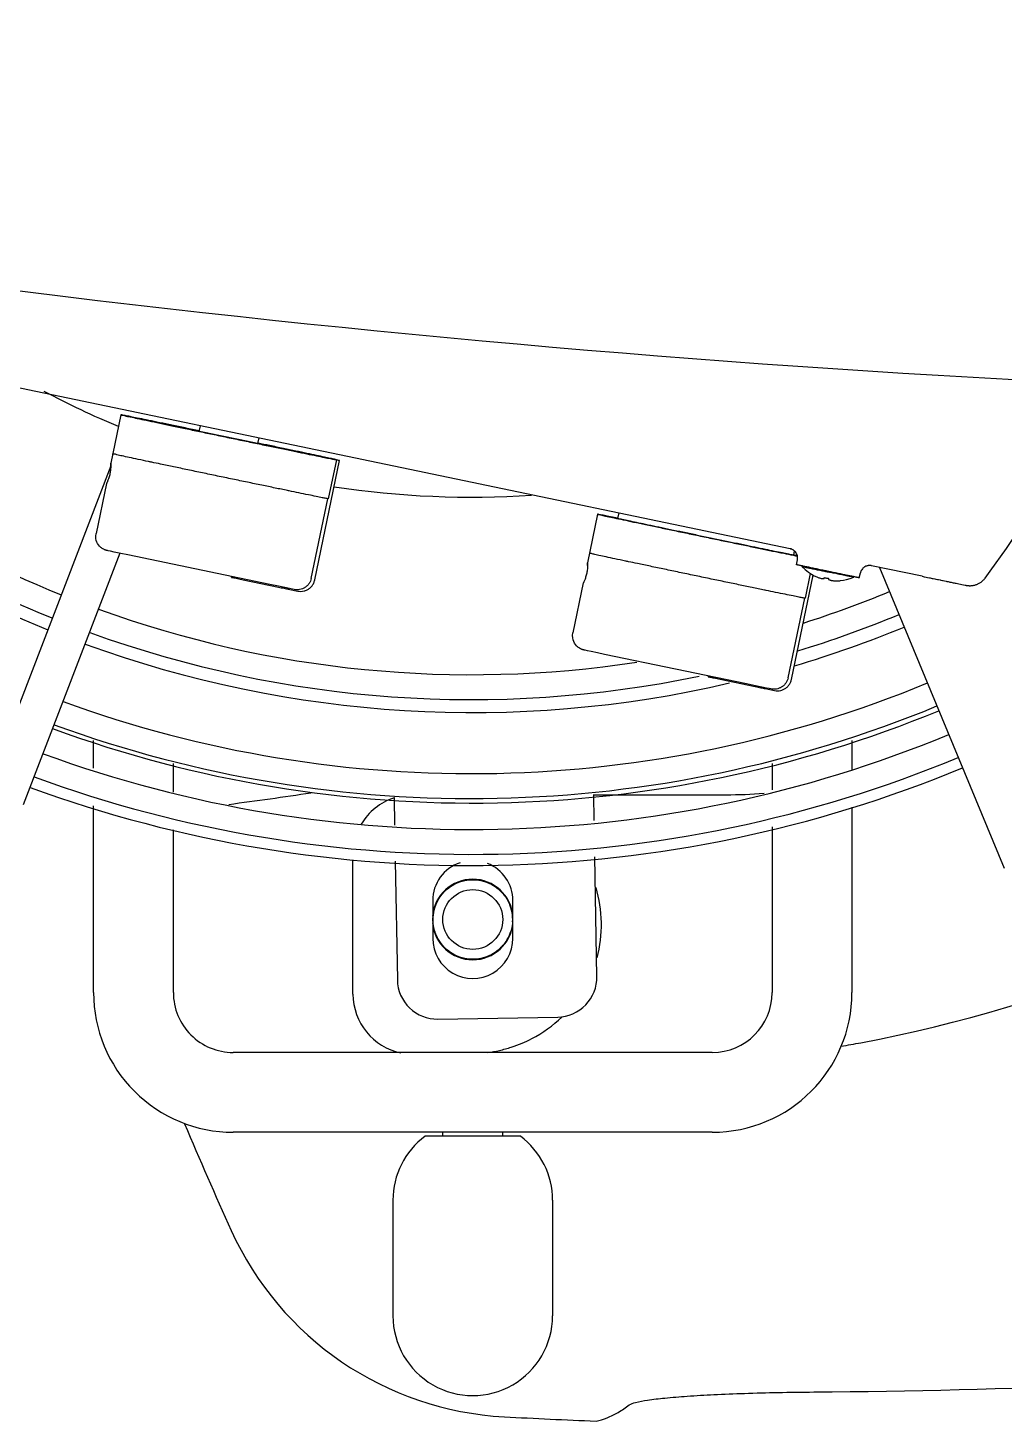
# Model space of a CAD drawing. Header units: millimetres. Extents: x -10496 to -5455, y -188 to 7293.
# Drawn here: x -6870.94 to -6855.46, y 5704.08 to 5726.2 of the extents above; entities that cross this region are included whole.
import ezdxf

# ---------------------------------------------------------------- set-up
doc = ezdxf.new("R2010")
doc.units = ezdxf.units.MM

# ---------------------------------------------------------------- blocks, each defined once
blk = doc.blocks.new('A$C607e6588')
at = {"color": 7, "linetype": 'Continuous'}
for p, q in [((4.422060936886304, 2.7330511334), (4.893196220086306, 2.928201757500002)), ((4.447877315186304, 2.8570988701), (4.449385205086305, 2.864504681100001)), ((4.449385205086305, 2.864504681100001), (4.449922430786305, 2.8671946304)), ((4.449922430786305, 2.8671946304), (4.450100539886304, 2.8681099416)), ((4.450100539886304, 2.8681099416), (4.450189298786306, 2.868578751299999)), ((4.450189298786306, 2.868578751299999), (4.450246475686306, 2.868889511599999)), ((4.450246475686306, 2.868889511599999), (4.450307649286305, 2.869234266399999)), ((4.444428244586305, 2.840360462900001), (4.444837766986304, 2.842340685)), ((4.445418527186305, 2.845151495), (4.445783765086304, 2.846920924999999)), ((4.445783765086304, 2.846920924999999), (4.446131813786305, 2.848608466400002)), ((4.446131813786305, 2.848608466400002), (4.446462986886306, 2.8502155774)), ((4.446462986886306, 2.8502155774), (4.446777601786305, 2.851743735599999)), ((4.446777601786305, 2.851743735599999), (4.447075990686304, 2.8531944948)), ((4.447075990686304, 2.8531944948), (4.447493911286305, 2.855229078499999)), ((4.447493911286305, 2.855229078499999), (4.447877315186304, 2.8570988701)), ((4.443324455686305, 2.835029660100002), (4.443779813586303, 2.837227756200001)), ((4.436040928986305, 2.8000211178), (4.419436269586306, 2.720477884400001)), ((4.419439052086304, 2.720491770100001), (4.419354413586305, 2.720054196700001)), ((4.419439058886304, 2.720491805600002), (4.419436820686304, 2.720480524399999)), ((4.438383778086305, 2.701218347400001), (4.430586877986304, 2.703132190400002)), ((4.437533703786304, 2.692712452000002), (4.436577749286304, 2.692177991699999)), ((4.693386806786304, 2.690000000000001), (4.739496378086304, 2.690000000000001)), ((4.797582022386305, 2.690000000000001), (5.088310223986305, 2.690000000000001)), ((4.442963334586306, 2.6707007561), (4.443028291486304, 2.670741574400001)), ((4.431473233886305, 2.624616134900002), (4.470528263186306, 2.616463328400002)), ((4.597641980886305, 2.595332248000002), (4.434346022386304, 2.6294205684)), ((4.434398535486306, 2.629401829399999), (4.434355351486303, 2.6294652584)), ((4.396143025886303, 2.599719779899999), (4.402972633086303, 2.598294087300001)), ((4.417949097586305, 2.603328492300001), (4.410037687086305, 2.6046937869)), ((4.420572967486304, 2.611464104700001), (4.419910671986305, 2.6123363765)), ((4.595232100086303, 2.589904990800001), (4.470423007486303, 2.615959109800002)), ((4.392880478286305, 2.5932645844), (4.131309504486303, 1.3402306875)), ((4.392877452486303, 2.593250646400001), (4.392973621986304, 2.593680029400002)), ((4.392879924886305, 2.593261956700001), (4.392973618386304, 2.5936800303)), ((4.392982638786304, 2.593716271600002), (4.392974090186303, 2.5936819209)), ((4.393074397786304, 2.5940573321), (4.392982638786304, 2.593716271600002)), ((4.611190636686306, 2.5560524839), (4.607614126686304, 2.538743212900002)), ((4.612004168986306, 2.554025760400002), (4.610780550386306, 2.5542811929)), ((4.612112744886304, 2.560572623300001), (4.611190636686306, 2.5560524839)), ((4.612004168986306, 2.554025760400002), (4.615069347286305, 2.568709241200001)), ((4.612615825186303, 2.563079715899999), (4.612112744886304, 2.560572623300001)), ((4.729167263386305, 2.565000000000001), (4.770546539386306, 2.565000000000001)), ((4.828632183686306, 2.565000000000001), (5.088310223986305, 2.565000000000001)), ((4.597293302486303, 2.483436667199999), (4.608787721186303, 2.538499720099999)), ((4.607614126686304, 2.538743212900002), (4.604734678786304, 2.524914248800002)), ((4.604734678786304, 2.524914248800002), (4.558325358686304, 2.302602832800002)), ((4.778283558286304, 2.285657878200002), (4.778283558286304, 2.492939530600001)), ((5.182060223986305, 2.471250000000001), (5.182060223986305, 1.721250000000001)), ((5.307060223986305, 2.471250000000001), (5.307060223986305, 1.721250000000001)), ((4.593409053386306, 2.465082319300002), (4.592293374386305, 2.465315219200001)), ((4.336835863886304, 2.324787541799999), (4.345499962286304, 2.322978896000002)), ((4.558325358686304, 2.302602832800002), (4.556050429486305, 2.291755238300002)), ((4.338879109286303, 2.2917989032), (4.414743889486306, 2.275962014699999)), ((4.551887684086307, 2.272131518400002), (4.551598674286303, 2.270817272800002)), ((4.552681916686304, 2.275823987799999), (4.551887684086307, 2.272131518400002)), ((4.553883541186305, 2.2814790121), (4.552681916686304, 2.275823987799999)), ((4.556050429486305, 2.291755238300002), (4.553883541186305, 2.2814790121)), ((4.818909561986306, 2.286367007700001), (4.777872527186304, 2.285650703600002)), ((5.062969328486304, 2.290627086800001), (4.875510916786304, 2.287354988100002)), ((4.446557654486305, 2.2693208349), (4.524869303886305, 2.2529731395)), ((5.129822911086304, 2.041755938400001), (5.126550584886306, 2.229227381299999)), ((5.413658558286304, 2.221250000000001), (5.594658558286305, 2.221250000000001)), ((5.313408558286305, 2.1709155038), (5.313408558286305, 2.021584496100001)), ((4.936433543586304, 2.146942123000002), (4.936667998986305, 2.1465360344)), ((5.003283558286306, 2.158999999999999), (4.944283558286305, 2.158999999999999)), ((4.948792354586306, 2.153536034400002), (4.948510197986305, 2.154024744099999)), ((4.977740089986305, 2.158999999999999), (4.977674630186304, 2.158628758799999)), ((4.991461938686303, 2.1561976843), (4.991571106886305, 2.1568168075)), ((5.017232495586306, 2.1418458383), (5.016860585586304, 2.1415337687)), ((5.313408558286305, 2.143125000000001), (5.307060223986305, 2.143125000000001)), ((4.917816432486305, 2.124069612300001), (4.917331242986304, 2.124246206800002)), ((5.025859612086304, 2.130809146499999), (5.026292797186304, 2.131172632000002)), ((4.912572804386304, 2.111079648), (4.913028150386303, 2.110913915600001)), ((4.913028150386303, 2.0815860843), (4.912572804386304, 2.0814203519)), ((4.917331242986304, 2.068253793100002), (4.917816432486305, 2.068430387700001)), ((5.026292797186304, 2.061327367900002), (5.025859612086304, 2.061690853400002)), ((4.936667998986305, 2.0459639655), (4.936433543586304, 2.045557876900002)), ((4.944283558286305, 2.0335), (5.003283558286306, 2.0335)), ((4.948510197986305, 2.038475255800002), (4.948792354586306, 2.038963965499999)), ((4.977674630186304, 2.033871241100002), (4.977740089986305, 2.0335)), ((4.991571106886305, 2.035683192400001), (4.991461938686303, 2.0363023156)), ((5.016860585586304, 2.0509662312), (5.017232495586306, 2.050654161600001)), ((5.018325782986306, 2.051747449000001), (5.017157925286305, 2.051747449000001)), ((5.313408558286305, 2.049375000000001), (5.307060223986305, 2.049375000000001)), ((4.782617015886306, 1.9731859165), (4.825911314186303, 1.9739416213)), ((4.882326791286303, 1.974926357099999), (5.068423205586306, 1.978174682100001)), ((5.413658558286304, 1.971250000000001), (5.594658558286305, 1.971250000000001)), ((5.090783558286304, 1.908750000000001), (4.880651690386305, 1.908750000000001)), ((4.254528056686304, 1.887854473400001), (4.253447050186306, 1.8826760022)), ((4.253503313086306, 1.8826760022), (4.254584319486305, 1.887854473400001)), ((4.253503313086306, 1.8826760022), (4.314684240786306, 1.869904375299999)), ((4.441797958486305, 1.848773294899999), (4.254584319486305, 1.887854473400001)), ((4.439388077786305, 1.843346037700002), (4.314578985086303, 1.869400156699999)), ((4.456268722486303, 1.8140136701), (4.455346614286306, 1.809493530800001)), ((4.456160146586306, 1.807466807200001), (4.459225324986306, 1.822150288)), ((4.456771802786303, 1.816520762700002), (4.456268722486303, 1.8140136701)), ((4.441449280086303, 1.736877714000002), (4.452943698886305, 1.791940766900002)), ((4.451770104386306, 1.792184259700001), (4.448890656486306, 1.778355295699999)), ((4.455346614286306, 1.809493530800001), (4.451770104386306, 1.792184259700001)), ((4.456160146586306, 1.807466807200001), (4.454936528086304, 1.8077222398)), ((4.448890656486306, 1.778355295699999), (4.402481336286304, 1.556043879600001)), ((4.228236263986304, 1.7599081356), (4.219305910486305, 1.761770118899999)), ((4.437565030986306, 1.718523366100001), (4.436449351986305, 1.718756266100002)), ((4.209078736086305, 1.6681363963), (4.200148542086303, 1.669998346300002)), ((4.774449149286305, 1.627500000000001), (4.729167263386305, 1.627500000000001)), ((5.088310223986305, 1.627500000000001), (4.833352199686306, 1.627500000000001)), ((4.402481336286304, 1.556043879600001), (4.400206407086305, 1.545196285100001)), ((4.183035086986305, 1.545239950100001), (4.258899867086306, 1.529403061500002)), ((4.263149652686305, 1.529483041900001), (4.771764334586305, 1.334244157800001)), ((4.396837894386305, 1.5292650347), (4.396043661686306, 1.525572565200001)), ((4.398039518786305, 1.534920058899999), (4.396837894386305, 1.5292650347)), ((4.400206407086305, 1.545196285100001), (4.398039518786305, 1.534920058899999)), ((4.399938125386306, 1.543921428899999), (4.794162331486305, 1.3925929344)), ((4.290713632186304, 1.522761881699999), (4.369025281586303, 1.506414186299999)), ((4.396043661686306, 1.525572565200001), (4.395754651886303, 1.524258319699999)), ((4.736590366386306, 1.502500000000001), (4.693386806786304, 1.502500000000001)), ((5.088310223986305, 1.502500000000001), (4.795508467086304, 1.502500000000001))]:
    blk.add_line(p, q, dxfattribs=at)
for points in [[(4.438884682486304, 2.898459569100002), (4.428124823986305, 2.906514278700001), (4.392300861786303, 2.932037107999999), (4.355578779686304, 2.956250662200002), (4.318006589486306, 2.9791232223), (4.279633166486306, 3.000624994599999), (4.240508366886306, 3.020727990000001), (4.200683128886304, 3.039405970200001), (4.160708635386303, 3.056432451900001)], [(4.450307649286305, 2.869234266399999), (4.450342361486303, 2.869437681499999), (4.450381501086305, 2.8696757212), (4.450424838486306, 2.869952380600001), (4.450470866986304, 2.870264826), (4.450519747286304, 2.870623206499999), (4.450572521086304, 2.8710509137), (4.450627397986306, 2.871560113499999), (4.450679362686305, 2.8721402816), (4.450723216086306, 2.8727729893), (4.450755182086304, 2.873445260100002), (4.450772558286303, 2.8741518657), (4.450772989086303, 2.874888070600001), (4.450754393586305, 2.875651014500001), (4.450714801886306, 2.876438884700001), (4.450652302086304, 2.877250059600001), (4.450565047286304, 2.878082824700002), (4.450451283186304, 2.878935264199999), (4.450309305886304, 2.8798056525), (4.450137294686304, 2.8806931029), (4.449933385286304, 2.8815966805), (4.449695683286304, 2.882515324), (4.449422272686306, 2.8834478275), (4.449111244686303, 2.8843927705), (4.448760801186303, 2.885348298), (4.448369227586305, 2.886312330799999), (4.447934881186306, 2.887282646999999), (4.447456203986306, 2.8882568802), (4.446931734986304, 2.889232519), (4.446360123386306, 2.890206907300001), (4.445740093886304, 2.891177319000001), (4.445069933986304, 2.892141658900002), (4.444347580286305, 2.893098063300002), (4.443570923486305, 2.894044365799999), (4.442737835686305, 2.894978065300002), (4.441846197286306, 2.895896302400001), (4.440893924586305, 2.896795837100001), (4.439878886586303, 2.897673123200001), (4.438884662686306, 2.898459573100002)], [(4.443779813586303, 2.837227756200001), (4.444000547486304, 2.838293810100001), (4.444428244586305, 2.840360462900001)], [(4.444837766986304, 2.842340685), (4.445035789586306, 2.843298735600001), (4.445418527186305, 2.845151495)], [(4.439296872086306, 2.815640312399999), (4.439600103886306, 2.817097273000002), (4.440191450786305, 2.819939778400002)], [(4.440191450786305, 2.819939778400002), (4.440479580486304, 2.8213253676), (4.441040827886304, 2.824025522100001)], [(4.441040827886304, 2.824025522100001), (4.441313989986305, 2.825340278200002), (4.441845528686304, 2.827899754299999)], [(4.441845528686304, 2.827899754299999), (4.442103971286304, 2.829144771399999), (4.442606388486304, 2.8315662059)], [(4.442606388486304, 2.8315662059), (4.442850444786306, 2.8327429974), (4.443324455686305, 2.835029660100002)], [(4.436040928986305, 2.8000211178), (4.436342859786304, 2.801467676200001), (4.436690743786304, 2.803134855500002), (4.437372026086305, 2.806401223400002)], [(4.437372026086305, 2.806401223400002), (4.437705304986306, 2.8079998069), (4.438356965386305, 2.8111268623)], [(4.438356965386305, 2.8111268623), (4.438675296086306, 2.812655060800001), (4.439296872086306, 2.815640312399999)], [(4.419354157286303, 2.7200527169), (4.419350139386303, 2.720029162399999), (4.419342230086304, 2.719981281999999), (4.419330525886306, 2.719907494200001), (4.419315457586304, 2.719807566900002), (4.419298969686306, 2.7196914773), (4.419279886886304, 2.7195470335), (4.419258008986304, 2.7193650197), (4.419233010786304, 2.719127721500001), (4.419210519986304, 2.7188729159), (4.419190174286303, 2.718580343599999), (4.419172369586306, 2.718199374699999), (4.419164154586305, 2.717795998100001), (4.419170430386306, 2.717248667), (4.419198955986303, 2.7166688981), (4.419251542986306, 2.716075764799999), (4.419361587786305, 2.715268538900002), (4.419485784086305, 2.714605518100001), (4.419710606486305, 2.7136840539), (4.420044181586306, 2.712634311200002), (4.420433284586306, 2.711658542000002), (4.421074696686304, 2.710371779399999), (4.421740478886306, 2.7092923278), (4.422550885486306, 2.7082043178), (4.423394800486303, 2.707257017500002), (4.424450279086305, 2.706268741300001), (4.425748786086306, 2.705281789000001), (4.426947518286305, 2.7045490384), (4.428309059186304, 2.703889059600002), (4.429764220786303, 2.703359118400002), (4.430586877986304, 2.703132190400002)], [(4.443028290286303, 2.670741587400002), (4.442900057286305, 2.672049130400001), (4.442257337786305, 2.676651888800002), (4.441218360086303, 2.681632162300001), (4.439679557086304, 2.687002590400002), (4.437534372686304, 2.6927121007)], [(4.420573721086306, 2.611464159000001), (4.425532432386305, 2.616643654499999), (4.429554852486305, 2.6217233084), (4.432741649986305, 2.626528845100001), (4.434398546886303, 2.629401850200001)], [(4.410037686986303, 2.6046937869), (4.409238364286306, 2.604809661400001), (4.407564289786304, 2.604912072000001), (4.405844940686304, 2.604822131399999), (4.404069308486307, 2.604517740400002), (4.402358407086304, 2.604008286500001), (4.400708742286305, 2.603293405200002), (4.399182600286306, 2.602403686599999), (4.397905649286304, 2.601453277499999), (4.396811904086306, 2.600449705599999), (4.396060833686306, 2.599630086200001), (4.395410275086306, 2.598808528300001), (4.394830589286304, 2.597962272100002), (4.394410411986303, 2.5972598064), (4.394039474386304, 2.596556232800001), (4.393763713686305, 2.595965644900001), (4.393536017086305, 2.595419866), (4.393360743086305, 2.5949522656), (4.393240396386304, 2.594599981800002), (4.393139145486305, 2.594278287600002), (4.393074397786304, 2.5940573321)], [(4.551598674286303, 2.270817272800002), (4.551470746486306, 2.270253024200002), (4.551410346886303, 2.269994985900002), (4.551340719186303, 2.269707410100001), (4.551246166586306, 2.269336286600002), (4.551101211786303, 2.2688090149), (4.550884736286307, 2.268099164900001), (4.550709799786304, 2.267578815900002), (4.550522785386306, 2.267064149799999), (4.550214627386303, 2.266290606200002), (4.549620290186304, 2.264992132300002), (4.548871723886304, 2.263608447500001), (4.548308637886304, 2.262699455300002), (4.547415171586305, 2.261428904799999), (4.546797769386306, 2.260648807300001), (4.545978378286303, 2.259713146500001), (4.544755047786303, 2.2584896716), (4.542809243086303, 2.256880876900002), (4.540739915186304, 2.255525866700001), (4.538373301286306, 2.254336012900001), (4.535831889086303, 2.253417317100002), (4.532563365686304, 2.252712397100002), (4.529021350186305, 2.252502767700001), (4.524869303886305, 2.2529731395)], [(4.395754651886303, 1.524258319699999), (4.395626724086306, 1.5236940711), (4.395566324486303, 1.523436032700001), (4.395496696786307, 1.523148457000001), (4.395402144186306, 1.522777333400001), (4.395257189486305, 1.522250061699999), (4.395040713886306, 1.5215402117), (4.394865777386304, 1.521019862799999), (4.394678763086304, 1.520505196600002), (4.394370604986303, 1.519731653000001), (4.393776267786304, 1.518433179100001), (4.393027701486304, 1.5170494943), (4.392464615486304, 1.516140502100001), (4.391571149186305, 1.514869951600001), (4.390953746986305, 1.514089854200002), (4.390134355886303, 1.5131541933), (4.388911025486305, 1.5119307185), (4.386965220686303, 1.510321923700001), (4.384895892786304, 1.508966913600002), (4.382529278886306, 1.5077770597), (4.379987866686303, 1.506858363900001), (4.376719343286304, 1.506153443999999), (4.373177327786305, 1.5059438145), (4.369025281586303, 1.506414186299999)]]:
    blk.add_lwpolyline(points, dxfattribs=at)
for radius in [0.062375, 0.0468748338]:
    blk.add_circle((4.973783558286303, 2.096250000000001), radius, dxfattribs=at)
for centre, radius, start, end in [((-18.37928012371369, 4.1664688346), 22.54025, 352.5288924812, 1.485183776199917), ((2.880033558286303, 2.268000000000001), 2.328, 10.79481101429999, 56.68849458259994), ((2.879733576786304, 2.094000000000001), 2.0095, 339.8929761121001, 22.50391400729995), ((2.879733576786304, 2.094000000000001), 1.953, 339.9188796146, 22.50415989020002), ((2.879733576786304, 2.094000000000001), 1.992, 339.9008696539, 22.50396919599993), ((2.879733576786304, 2.094000000000001), 1.9045, 339.9423056207, 22.50420583500003), ((2.880033558286303, 2.096250000000001), 1.9113851746, 339.8722530492001, 22.44393018970002), ((2.879733576786304, 2.094000000000001), 1.8655, 339.9620265834, 22.50441210930003), ((2.879733576786304, 2.094000000000001), 1.7495, 16.98839748980002, 22.50446391790003), ((2.880033558286303, 2.096250000000001), 1.7695, 16.53942941589999, 22.4396435098), ((2.879733576786304, 2.094000000000001), 1.7105, 17.69668354059998, 22.50465305300008), ((5.088310223986305, 2.471250000000001), 0.21875, 0, 90), ((4.184533558286304, 2.516724244900001), 1, 8.981972972999978, 10.79481101429999), ((5.088310223986305, 2.471250000000001), 0.09375, 0, 90), ((4.028283558286304, 2.492939530600001), 0.75, 0, 4.541154283100006), ((2.880033558286303, 2.096250000000001), 1.7695, 339.9421205556001, 13.1379018411001), ((2.879733576786304, 2.094000000000001), 1.7495, 340.0437822063, 11.77271767770003), ((2.879733576786304, 2.094000000000001), 1.7105, 340.0511239666001, 8.722462864399969), ((4.981408558286304, 2.096250000000001), 0.201492454, 74.97443954010001, 106.7120060069), ((5.064060103886305, 2.228136605900001), 0.0625, 0.9999999999999424, 91.00000000000006), ((-6.728237343213695, 2.80893081), 12.4987612651, 356.958458322, 357.6172231992), ((4.981408558286304, 2.096250000000001), 0.201492454, 27.3058749661999, 43.85733410059994), ((5.413658558286304, 2.096250000000001), 0.125, 90, 143.3215149531), ((5.594658558286305, 2.096250000000001), 0.125, 270, 90), ((2.879733576786304, 2.094000000000001), 1.43225, 351.3781270850999, 3.782123959899998), ((4.944283558286305, 2.096250000000001), 0.06275, 90, 158.5788435217001), ((4.973783558286303, 2.096250000000001), 0.063125, 94.77635314010004, 265.2236468589999), ((4.973783558286303, 2.096250000000001), 0.0625, 126.430619681, 153.5693803190001), ((4.973783558286303, 2.096250000000001), 0.0625, 86.43061968099997, 113.569380319), ((4.973783558286303, 2.096250000000001), 0.063125, 274.776353141, 85.22364685989997), ((4.973783558286303, 2.096250000000001), 0.0625, 46.43061968100003, 73.56938031899998), ((5.003283558286306, 2.096250000000001), 0.06275, 270, 90), ((4.973783558286303, 2.089912500000001), 0.0669625, 40.32484683949994, 49.5133963924001), ((5.254858576786305, 2.172210956000001), 0.4987612651, 294.3961652827001, 356.958458322), ((4.973783558286303, 2.096250000000001), 0.0625, 8.404101570800055, 33.56938031900005), ((4.973783558286303, 2.096250000000001), 0.0625, 166.4306196809999, 193.5693803189999), ((5.038085579986305, 2.10575), 0.0025, 188.4041015709001, 225.8108365524999), ((4.944283558286305, 2.096250000000001), 0.06275, 198.5093003261001, 270), ((4.973783558286303, 2.096250000000001), 0.0625, 326.4306196809999, 351.5958984292), ((5.038085579986305, 2.086750000000002), 0.0025, 134.2250184395, 171.5958984290999), ((4.973783558286303, 2.096250000000001), 0.0625, 206.4306196809999, 233.569380319), ((4.973783558286303, 2.096250000000001), 0.0625, 246.4306196809999, 273.5693803189999), ((4.987498477686305, 2.034305445499999), 0.00275, 162.0042582949001, 181.9906803783999), ((4.973783558286303, 2.096250000000001), 0.0625, 286.430619681, 313.5693803189999), ((5.067332430186305, 2.040665163), 0.0625, 270.9999999999999, 0.9999999999999424), ((5.413658558286304, 2.096250000000001), 0.125, 216.6784850469, 270), ((4.872033558286304, 2.002500000000001), 0.09375, 198.3310080282999, 239.5654190783), ((5.090783558286304, 2.002500000000001), 0.09375, 270, 348.3423356368999), ((-1.407550238813695, 0.9072243153000024), 6.2532204868, 7.416372701800021, 8.608113586399979), ((5.088310223986305, 1.721250000000001), 0.21875, 270, 0), ((5.088310223986305, 1.721250000000001), 0.09375, 270, 0), ((2.879858576786305, 7.408800972400002), 6.2487612651, 292.7266986048999, 294.3961652827001), ((2.879733576786304, 2.094000000000001), 1.43225, 332.1491446841, 337.2933968128), ((2.879733576786304, 2.094000000000001), 1.7105, 294.0491090867, 337.9535944823999), ((2.879733576786304, 2.094000000000001), 1.7495, 294.0244416366999, 337.9975269431999), ((2.880033558286303, 2.096250000000001), 1.7695, 293.9735941876999, 337.9165805426)]:
    blk.add_arc(centre, radius, start, end, dxfattribs=at)
for points, start_tangent, end_tangent in [([(5.714054136586306, 2.6303248191), (5.675661503486303, 3.538732201200002), (5.575087310086303, 4.4550110733), (5.442504734486306, 5.225736918799999)], (-0.0211252056, 2.6129254405), (-0.5146186263, 2.5624114107)), ([(4.436577851486305, 2.6921779708), (4.436315672986304, 2.690897854199999), (4.435778772686305, 2.688283382200002), (4.435189872386303, 2.685422925600001), (4.434552994786305, 2.682336024400001), (4.433872490486305, 2.679043765100001), (4.433153007986306, 2.675568637200001), (4.432399461986304, 2.671934379300001), (4.431617000086305, 2.668165817200002), (4.430810967286305, 2.664288694), (4.429986869586305, 2.660329494199999), (4.429150336386304, 2.656315263300002), (4.428653223586306, 2.6539319715)], (-0.0078315525, -0.03826370069999999), (-0.0079778553, -0.0382350931)), ([(4.437153505786306, 2.690717001700001), (4.436453773886306, 2.687258213100002), (4.435430619086304, 2.682262327100002), (4.434128758086306, 2.675947687899999), (4.432605088486305, 2.668590275700002), (4.430926201986306, 2.660511644500001), (4.429549194086306, 2.653902582499999)], (-0.0225026762, -0.0468341718), (-0.0076857265, -0.0368051747)), ([(4.436721261686305, 2.692878779400001), (4.436577851486305, 2.6921779708)], (-0.0001434106, -0.0007008963), (-0.0001434216, -0.0007007346)), ([(4.436796905586306, 2.6932484821), (4.436721261686305, 2.692878779400001)], (-7.56508e-05, -0.000369735), (-7.56388e-05, -0.0003696726)), ([(4.438383777386306, 2.7012183583), (4.438360404286303, 2.701051186699999), (4.438267487286303, 2.700550813300001), (4.438105569786305, 2.6997206564), (4.437875757886303, 2.6985663868), (4.437579621386305, 2.697095889300002), (4.437219183286306, 2.695319208899999), (4.436796905586306, 2.6932484821)], (0.0081105531, -1.40377e-05), (-0.0016295792, -0.007964393)), ([(4.437487881486305, 2.692490027400002), (4.437499232986305, 2.692487527299999), (4.437153505786306, 2.690717001700001)], (0.0017833872, -0.0003733535), (-0.0010868209, -0.002261969)), ([(4.442568624186304, 2.657475783900001), (4.442901619586305, 2.659890971999999), (4.443123401486304, 2.662282329900002), (4.443236645586303, 2.664668946399999)], (0.0011453641, 0.007137644900000001), (0.0001779272, 0.0072267679)), ([(4.443236645586303, 2.664668946399999), (4.443163346686305, 2.667665485800001), (4.442963334586306, 2.6707007561)], (-2.37875e-05, 0.0060392421), (-0.0005225201, 0.0060166422)), ([(4.427949033486303, 2.650558634500001), (4.427462866886305, 2.648231581800001), (4.426623457786306, 2.6442173509), (4.425794588586303, 2.640258151099999), (4.424981921586305, 2.636381027800002), (4.424191007886304, 2.632612465699999), (4.423427250386304, 2.628978207900001), (4.422695866186306, 2.625503080000001), (4.422001851486304, 2.622210820700001), (4.421349946986304, 2.6191239194), (4.420744606086306, 2.616263462900001), (4.420189963586306, 2.6136489909), (4.419910772086304, 2.6123363552)], (-0.0079851057, -0.0382335328), (-0.0081305926, -0.0382019808)), ([(4.421050605586306, 2.612922980500002), (4.421022840786303, 2.613445010100001), (4.421765303286303, 2.616894878700002), (4.422826299586305, 2.6218828652), (4.424159458886304, 2.628190970800002), (4.425706515786306, 2.635543500899999), (4.427399856486304, 2.6436191148), (4.428783100786305, 2.650232707800001)], (-0.003058234999999999, 0.0542630216), (0.0077570064, 0.037171499)), ([(4.428653223586306, 2.6539319715), (4.428307081986304, 2.652273422500002), (4.427949033486303, 2.650558634500001)], (-0.0007038698, -0.0033734039), (-0.0007045103, -0.0033732702)), ([(4.428783100786305, 2.650232707800001), (4.429165473886304, 2.652064869300002)], (0.0003823706, 0.0018323163), (0.0003824204, 0.0018319383)), ([(4.429549194086306, 2.653902582499999), (4.429165473886304, 2.652064869300002)], (-0.0003837843000000001, -0.0018378547), (-0.0003835869, -0.0018375265)), ([(4.437018980386306, 2.634883976800001), (4.437868883386304, 2.637113420400002), (4.438623138586305, 2.639395912000001), (4.439284514586305, 2.641743655700001)], (0.0027281425, 0.006694406000000001), (0.0018058459, 0.0069997681)), ([(4.438023934386305, 2.646800377800002), (4.438411049886305, 2.6484195703), (4.438770028986305, 2.650059901400002)], (0.0008086634, 0.003244726199999999), (0.0006833311, 0.0032734146)), ([(4.438217752386304, 2.646732199700001), (4.438023934386305, 2.646800377800002)], (-0.0001938389, 6.81185e-05), (-0.0001937969, 6.82379e-05)), ([(4.439436301986305, 2.646306522900002), (4.438792728886305, 2.646530720099999), (4.438217752386304, 2.646732199700001)], (-0.0012193055, 0.0004235081), (-0.0012177566, 0.000427942)), ([(4.438770028986305, 2.650059901400002), (4.439097074486305, 2.651705785000001), (4.439390280886304, 2.6533456949)], (0.0006833311, 0.0032734146), (0.0005569886, 0.0032972638)), ([(4.439284514586305, 2.641743655700001), (4.439433212886303, 2.643230168500001), (4.439482697686305, 2.644747712400001), (4.439436301986305, 2.646306522900002)], (0.0006154226000000001, 0.0045301715), (-0.0002710089, 0.0045637433)), ([(4.439390280886304, 2.6533456949), (4.439595112386304, 2.653330644)], (0.0002048361, -1.49877e-05), (0.0002048269, -1.51138e-05)), ([(4.439595112386304, 2.653330644), (4.440204753386304, 2.653285109400002), (4.440882270586304, 2.653233260100002)], (0.0012873377, -9.499039999999998e-05), (0.0012869833, -9.96741e-05)), ([(4.440882270586304, 2.653233260100002), (4.441547770586304, 2.654641824000002), (4.442110144486303, 2.656053787000001), (4.442568624186304, 2.657475783900001)], (0.0020741904, 0.0040741787), (0.0012483584, 0.004398045)), ([(4.434355351486303, 2.6294652584), (4.435756556086304, 2.632174302500001), (4.437018980386306, 2.634883976800001)], (0.002885957299999999, 0.005305116499999999), (0.0024379179, 0.0055253567)), ([(5.734324986186305, 2.341340814400002), (5.730485882486306, 2.351044437900001), (5.726864205686304, 2.3696931789), (5.723548652586306, 2.396828542800002), (5.720620816986305, 2.4317851721), (5.718152847086305, 2.4737081717), (5.716205779386303, 2.521572763600002), (5.714828015086304, 2.574208690300001), (5.714054136586306, 2.6303248191)], (-0.1762724862, 0.2309376713), (-0.0023487768, 0.2905145102)), ([(4.338879161686304, 2.291798980999999), (4.339292649386305, 2.293453924200001), (4.340389215886304, 2.298388535899999), (4.342147554386305, 2.306505924300001), (4.344533177086305, 2.317646876000001), (4.347499292486305, 2.3315928733), (4.350987723486305, 2.348070380100001), (4.354930047986304, 2.3667562069), (4.359248941186305, 2.387283849799999), (4.363859692186306, 2.409250679199999), (4.368671865586304, 2.432225836800001), (4.373591075186305, 2.455758686500001), (4.378520834686306, 2.479387651), (4.383364451686305, 2.502649271700001), (4.388026923186306, 2.525087293200002), (4.392416798986304, 2.5462616135), (4.396447975286303, 2.565756916600002), (4.400041383986306, 2.5831908187), (4.403126543486305, 2.598221368000001), (4.404425063386306, 2.604578215)], (0.0122310981, -0.0081070993), (0.0638773065, 0.3131311672)), ([(4.402974666086305, 2.598293673699999), (4.402919760986304, 2.598023696200002), (4.401484641186304, 2.590885402200001), (4.399492638086304, 2.581096072299999), (4.396984303086306, 2.5688549889), (4.394010698686305, 2.5544113453), (4.390632358886304, 2.538059172300002), (4.386918056886305, 2.520131353100002), (4.382943405286305, 2.500992846300001), (4.378789316386303, 2.481033256700002), (4.374540355586305, 2.460658904100001)], (-0.0240274825, -0.1180867056), (-0.02872784940000001, -0.1376183625)), ([(4.403895291586306, 2.604466637400002), (4.402595911186303, 2.598372729000001)], (-0.0013009441, -0.0060935937), (-0.0012976202, -0.0060942856)), ([(4.402755620286303, 2.598339401800001), (4.403651679586304, 2.6023656391), (4.404014601286306, 2.603822743400002)], (0.0009979044, 0.0046565698), (0.0002083583, -0.0001447967)), ([(4.404014601286306, 2.603822743400002), (4.403768782486306, 2.6023656391), (4.402974666086305, 2.598293673699999)], (0.0002083352, -0.0001447806), (-0.0009534061, -0.004685659)), ([(4.419689808486304, 2.611298362900001), (4.419247557286305, 2.6092276362), (4.418866230986303, 2.607450955800001), (4.418548434386306, 2.605980458299999), (4.418296338486304, 2.604826188700002), (4.418111665286304, 2.603996031800001), (4.417995676286306, 2.6034956584), (4.417949163786304, 2.603328486700001)], (-0.0016991114, -0.0079810905), (-0.0081581045, 0)), ([(4.419761836686305, 2.611636693099999), (4.419689808486304, 2.611298362900001)], (-7.20239e-05, -0.0003383137), (-7.20316e-05, -0.000338348)), ([(4.419910772086304, 2.6123363552), (4.419761836686305, 2.611636693099999)], (-0.0001489015, -0.0006996209999999999), (-0.000148963, -0.0006997150000000001)), ([(4.420619957286306, 2.611686285600001), (4.420631361086304, 2.6116840354), (4.421050605586306, 2.612922980500002)], (0.0014228531, -0.000296171), (-0.0001166584, 0.0020698982)), ([(4.470444042986305, 2.615955335500001), (4.469965128286304, 2.613442799000001), (4.468722337786303, 2.607175410100002), (4.466824262986304, 2.597784066999999), (4.464308125786303, 2.5854529386), (4.461223270286304, 2.570423851000001), (4.458153532386305, 2.555526999600001)], (-0.0104482323, -0.06076964040000001), (-0.0124627789, -0.0603932074)), ([(4.470528263186306, 2.616463328400002), (4.470444042986305, 2.615955335500001)], (-8.09915e-05, -0.0005085468), (-8.725070000000001e-05, -0.0005074726)), ([(4.595232100086303, 2.589904990800001), (4.599445940886305, 2.5885764698), (4.603309664086304, 2.586443937400002), (4.606678645186303, 2.583591500000001), (4.609434013886304, 2.580117588500002), (4.611469340486305, 2.5761425665), (4.612696933386303, 2.571817471100001), (4.613064298186305, 2.567317661600001), (4.612615817586306, 2.563079717400001)], (0.0346695071, -0.007237321), (-0.0068638788, -0.0347560145)), ([(4.615069347286305, 2.568709241200001), (4.615541242886305, 2.5736671033), (4.614882062986304, 2.578725010500001), (4.613115019686305, 2.5834760752), (4.610397050286306, 2.587629270699999), (4.606748936786303, 2.591151607800001), (4.602375912986304, 2.5937806365), (4.597641980886305, 2.595332248000002)], (0.0072069977, 0.0345245205), (-0.034524509, 0.0072070524)), ([(4.458153532386305, 2.555526999600001), (4.457630194586304, 2.552991545499999), (4.453599364886305, 2.533497898100002), (4.449209832986305, 2.512325215099999), (4.444547686386304, 2.489888735299999), (4.439704359986305, 2.466628486400001), (4.434774822486304, 2.443000561000002), (4.429855491086304, 2.419467102700001), (4.425043140786304, 2.396491075), (4.420432165086304, 2.374523150000002), (4.416113008486306, 2.3539942289), (4.413199813386306, 2.3401678866)], (-0.0444622056, -0.2154587863), (-0.0454854544, -0.2152018224)), ([(4.608787721186303, 2.538499720099999), (4.609741640086305, 2.543077373300001), (4.610631936586305, 2.5473657139), (4.611402343086304, 2.551093714100002), (4.612004168986306, 2.554025760400002)], (0.0032400405, 0.0155211433), (0.0031721566, 0.0155351593)), ([(4.593409060286305, 2.465082328699999), (4.593553289186303, 2.465707725600002), (4.593948776386306, 2.467541333), (4.594568592886304, 2.470458181200001), (4.595370499286304, 2.4742594917), (4.596299846986305, 2.478686211599999), (4.597293302486303, 2.483436667199999)], (0.0003816100000000001, -0.0002654472), (0.0038339416, 0.018366177)), ([(4.374540355586305, 2.460658904100001), (4.370283019386306, 2.4402845515), (4.366103974886304, 2.420324962000002), (4.362088295386304, 2.401186455200001), (4.358317728586304, 2.383258636000001), (4.354869032386304, 2.366906462999999), (4.351812412186305, 2.352462819300001), (4.349210091986304, 2.340221736), (4.347115047486305, 2.330432406), (4.345569927886306, 2.323294112100001), (4.345502246486305, 2.322978406400001)], (-0.0287639855, -0.1377914696), (-0.0251777533, -0.1174881769)), ([(4.413199813386306, 2.3401678866), (4.412170391886306, 2.335306989999999), (4.408681650986306, 2.318827990100001), (4.405715219486304, 2.304880474200001), (4.403329286386306, 2.2937380348), (4.401570654686306, 2.285619245300001), (4.400473823286305, 2.2806833717), (4.400060310186305, 2.279027248400002)], (-0.0129303659, -0.061176443), (-0.0625400801, 0)), ([(5.759717153386305, 2.289290886), (5.754430141586305, 2.306651558000002), (5.745965336486304, 2.324003167499999), (5.734324986186305, 2.341340814400002)], (-0.0121506736, 0.0570575084), (-0.035395343, 0.0463720588)), ([(4.345124270586304, 2.3230573184), (4.344018625586305, 2.317654180400002), (4.341752543386306, 2.306511541300001), (4.340121491586306, 2.2983923476), (4.339157461686305, 2.293455850400001), (4.338879161686304, 2.291798980999999)], (-0.006398236100000001, -0.0312559076), (0.0012209144, -0.0008092548000000001)), ([(4.344243265486305, 2.317495064799999), (4.344489084286305, 2.318952169100001), (4.345283200786305, 2.323024134600001)], (-0.0002083352, 0.0001447806), (0.0009534061, 0.004685659)), ([(4.345502246486305, 2.322978406400001), (4.344606187186304, 2.318952169100001), (4.344243265486305, 2.317495064799999)], (-0.0009979044, -0.0046565698), (-0.0002083583, 0.0001447967)), ([(4.419012361186304, 2.2760419303), (4.416968244986304, 2.2760365002), (4.415555926486306, 2.275997568099999), (4.414830394686305, 2.275966445600002), (4.414841995786304, 2.275966540999999), (4.415589920586307, 2.275997776200001), (4.417023099686304, 2.276036656700001), (4.419074907886305, 2.2760418927), (4.421631854186305, 2.275961612900002), (4.424590177286305, 2.275742717), (4.427810330186304, 2.275343105200001), (4.431047650086306, 2.274763855900002)], (-0.0217798961, 0.0002166676), (0.0200606747, -0.004156357)), ([(4.414774657186303, 2.2759671741), (4.414830394686305, 2.275966445600002), (4.414841995786304, 2.275966540999999), (4.415589920586307, 2.275997776200001), (4.417022787486303, 2.276036652600002)], (7.081899999999999e-06, -4.22243e-05), (0.0023171647, 3.04326e-05)), ([(4.414774657186303, 2.2759671741), (4.414830136986303, 2.2759664437)], (3.645e-07, -2.1738e-06), (0.0001146901, 8.278999999999999e-07)), ([(4.417022787486303, 2.276036652600002), (4.417070436486306, 2.27603727)], (4.76524e-05, 6.258000000000001e-07), (4.76457e-05, 6.09e-07)), ([(4.431047650086306, 2.274763855900002), (4.431135719886306, 2.274745540000001)], (8.8084e-05, -1.82501e-05), (8.80556e-05, -1.83818e-05)), ([(4.431135719886306, 2.274745540000001), (4.434425785686305, 2.273961806999999), (4.437533948086305, 2.273039752199999), (4.440326387886305, 2.272057282600002), (4.442688632586304, 2.271110425700002), (4.444550776386304, 2.270288156399999), (4.445828842586305, 2.269683964000002), (4.446481493986305, 2.269361346700002)], (0.0159607519, -0.0033318352), (-0.015609199, 0.0010449601)), ([(4.446535196886305, 2.2693645449), (4.446481493986305, 2.269361346700002)], (-2.27543e-05, -1.17101e-05), (-8.63305e-05, 5.7794e-06)), ([(5.182114298486304, 2.119166334199999), (5.178834239686307, 2.138074890200002), (5.173812791486306, 2.156576553600001), (5.167547272286306, 2.173497732200001), (5.160448748286306, 2.188682783000001)], (-0.0091158366, 0.07263745590000001), (-0.0335648791, 0.0650144044)), ([(4.183035139286304, 1.5452400279), (4.183448626986305, 1.546894971100002), (4.184545193486304, 1.551829582700002), (4.186303531986304, 1.5599469711), (4.188689154686305, 1.5710879228), (4.191655270186306, 1.585033920099999), (4.195143701186304, 1.601511427000002), (4.199086025586304, 1.620197253699999), (4.203404918786305, 1.640724896600002), (4.208015669786306, 1.662691726000002), (4.212827843286306, 1.6856668836), (4.217747052786304, 1.709199733400002), (4.222676812286306, 1.732828697800002), (4.227520429286304, 1.7560903185), (4.232182900886304, 1.778528340000001), (4.236572776586303, 1.799702660299999), (4.240603952886303, 1.819197963499999), (4.244197361686304, 1.836631865499999), (4.247282521086305, 1.851662414900002), (4.249798918286306, 1.863994799), (4.251697195886305, 1.873387127699999), (4.252940120586306, 1.8796551768), (4.253503313086306, 1.8826760022)], (0.0131933991, -0.0087449382), (0.0542178098, 0.3404342864)), ([(4.253447050186306, 1.8826760022), (4.252749109586304, 1.879655455800002), (4.251375260986304, 1.873388053999999), (4.249352444986304, 1.863996697099999), (4.246720330086305, 1.851665554300002), (4.243530534986306, 1.836636451900002), (4.239845615786304, 1.819204131399999), (4.235737840086305, 1.799710469200001), (4.231287768986306, 1.778537772100002), (4.227416137586303, 1.7600791331)], (-0.0313373175, -0.1213498156), (-0.0257062669, -0.1226661943)), ([(4.248170578986304, 1.857263790299999), (4.247924760186304, 1.855806686000001), (4.247075738586304, 1.851464743000001), (4.245640618786304, 1.844326449100002), (4.243648615686304, 1.834537119100002), (4.241140280686306, 1.822296035800001), (4.238166676286305, 1.807852392099999), (4.234788336486304, 1.791500219100001), (4.231074034486305, 1.773572399900001), (4.227099382886305, 1.7544338931), (4.222945293986303, 1.734474303599999), (4.218696333186305, 1.714099951000001)], (0.005458741199999999, -0.003793503), (-0.0298677652, -0.1430790341)), ([(4.227490208786303, 1.760063689599999), (4.230325548986304, 1.773572399900001), (4.234096115786304, 1.791500219100001), (4.237544812086306, 1.807852392099999), (4.240601432286304, 1.822296035800001), (4.243203752486306, 1.834537119100002), (4.245298796886306, 1.844326449100002), (4.246843916586304, 1.851464743000001), (4.247807657186303, 1.855806686000001), (4.248170578986304, 1.857263790299999)], (0.020399603, 0.0972683598), (0.0037116025, -0.0025793447)), ([(4.314600020586305, 1.8693963823), (4.314121105886304, 1.8668838458), (4.312878315486305, 1.860616456900001), (4.310980240586304, 1.851225113800002), (4.308464103486305, 1.838893985400002), (4.305379247886304, 1.8238648978), (4.302309509986305, 1.808968046500002)], (-0.0104482323, -0.06076964040000001), (-0.0124627789, -0.0603932074)), ([(4.314684240786306, 1.869904375299999), (4.314600020586305, 1.8693963823)], (-8.09915e-05, -0.0005085468), (-8.725070000000001e-05, -0.0005074726)), ([(4.439388077786305, 1.843346037700002), (4.443601918486305, 1.842017516600002), (4.447465641786305, 1.839884984200001), (4.450834622786306, 1.837032546900002), (4.453589991486304, 1.833558635300001), (4.455625318086305, 1.829583613300002), (4.456852911086305, 1.8252585179), (4.457220275886304, 1.8207587084), (4.456771795186306, 1.8165207642)], (0.0346695071, -0.007237321), (-0.0068638788, -0.0347560145)), ([(4.459225324986306, 1.822150288), (4.459697220486305, 1.827108150099999), (4.459038040686305, 1.832166057400002), (4.457270997286304, 1.836917122100001), (4.454553027886305, 1.841070317500002), (4.450904914386303, 1.844592654700001), (4.446531890686305, 1.847221683400001), (4.441797958486305, 1.848773294899999)], (0.0072069977, 0.0345245205), (-0.034524509, 0.0072070524)), ([(4.302309509986305, 1.808968046500002), (4.301786172286306, 1.806432592300002), (4.297755342486305, 1.786938944900001), (4.293365810586305, 1.765766261900001), (4.288703664086306, 1.743329782100002), (4.283860337586304, 1.720069533300002), (4.278930800086304, 1.696441607800001), (4.274011468786306, 1.672908149600001), (4.269199118386304, 1.649932121799999), (4.264588142786305, 1.627964196800001), (4.260268986186304, 1.607435275700002), (4.257355790986306, 1.593608933500001)], (-0.0444622056, -0.2154587863), (-0.0454854544, -0.2152018224)), ([(4.452943698886305, 1.791940766900002), (4.453897617686305, 1.7965184201), (4.454787914186305, 1.800806760700002), (4.455558320686304, 1.804534760999999), (4.456160146586306, 1.807466807200001)], (0.0032400405, 0.0155211433), (0.0031721566, 0.0155351593)), ([(4.437565037886305, 1.7185233756), (4.437709266786303, 1.719148772400001), (4.438104753986305, 1.720982379800002), (4.438724570486304, 1.723899228000001), (4.439526476886304, 1.727700538500002), (4.440455824586305, 1.732127258400002), (4.441449280086303, 1.736877714000002)], (0.0003816100000000001, -0.0002654472), (0.0038339416, 0.018366177)), ([(4.218696333186305, 1.714099951000001), (4.214438996986306, 1.6937255984), (4.210259952486304, 1.673766008800001), (4.206244273086305, 1.654627502), (4.202473706286305, 1.6366996828), (4.199025009986304, 1.620347509800002), (4.195968389786305, 1.605903866200002), (4.193366069586304, 1.593662782799999), (4.191271025086305, 1.583873452900001), (4.189725905486306, 1.5767351589), (4.188762164886306, 1.572393216000002), (4.188399243086305, 1.5709361117)], (-0.029904028, -0.1432527476), (-0.005465368699999999, 0.003798108699999999)), ([(4.208258622286305, 1.668307389999999), (4.207093882786303, 1.662704604600002), (4.202533336486304, 1.640737125000001), (4.198281740686305, 1.6202085796), (4.194422486186305, 1.601521615399999), (4.191031268586304, 1.585042759), (4.188174603186305, 1.571095227299999), (4.185908521086304, 1.5599525881), (4.184277469186306, 1.551833394399999), (4.183313439386303, 1.5468968972), (4.183035139286304, 1.5452400279)], (-0.0255749311, -0.1229918978), (0.0048078426, -0.0031867668)), ([(4.188399243086305, 1.5709361117), (4.188645061886305, 1.572393216000002), (4.189494083486306, 1.5767351589), (4.190929203286306, 1.583873452900001), (4.192921206386305, 1.593662782799999), (4.195429541386304, 1.605903866200002), (4.198403145786305, 1.620347509800002), (4.201781485586306, 1.6366996828), (4.205495787486306, 1.654627502), (4.208332695186304, 1.6682919456)], (-0.0037112476, 0.002579098100000001), (0.0202162478, 0.0972969207)), ([(4.257355790986306, 1.593608933500001), (4.256326369486306, 1.5887480369), (4.252837628686304, 1.5722690369), (4.249871197086303, 1.558321521), (4.247485263986306, 1.5471790816), (4.245726632286306, 1.5390602921), (4.244629800986306, 1.534124418600001), (4.244216287886303, 1.532468295200001)], (-0.0129303659, -0.061176443), (-0.0625400801, 0)), ([(4.263168338886306, 1.529482977099999), (4.261124222586304, 1.529477547100001), (4.259711904086306, 1.529438615), (4.258986372286305, 1.529407492400001), (4.258997973386304, 1.529407587800002), (4.259745898186306, 1.529438823100001), (4.261179077386306, 1.5294777035), (4.263230885486305, 1.529482939499999), (4.265787831786305, 1.529402659700001), (4.268746154886305, 1.529183763799999), (4.271966307786304, 1.528784152100002), (4.275203627686306, 1.528204902700001)], (-0.0217798961, 0.0002166676), (0.0200606747, -0.004156357)), ([(4.258930634786307, 1.529408220899999), (4.258986372286305, 1.529407492400001), (4.258997973386304, 1.529407587800002), (4.259745898186306, 1.529438823100001), (4.261178765086306, 1.529477699400001)], (7.081899999999999e-06, -4.22243e-05), (0.0023171647, 3.04326e-05)), ([(4.258930634786307, 1.529408220899999), (4.258986114586303, 1.529407490600001)], (3.645e-07, -2.1738e-06), (0.0001146901, 8.278999999999999e-07)), ([(4.261178765086306, 1.529477699400001), (4.261226414086305, 1.529478316900001)], (4.76524e-05, 6.258000000000001e-07), (4.76457e-05, 6.09e-07)), ([(4.275203627686306, 1.528204902700001), (4.275291697486306, 1.5281865868)], (8.8084e-05, -1.82501e-05), (8.80556e-05, -1.83818e-05)), ([(4.275291697486306, 1.5281865868), (4.278581763286304, 1.527402853800002), (4.281689925686305, 1.526480799000002), (4.284482365586303, 1.525498329400001), (4.286844610186304, 1.524551472500001), (4.288706754086306, 1.523729203200002), (4.289984820186305, 1.523125010800001), (4.290637471586304, 1.522802393500001)], (0.0159607519, -0.0033318352), (-0.015609199, 0.0010449601)), ([(4.290691174486305, 1.522805591800001), (4.290637471586304, 1.522802393500001)], (-2.27543e-05, -1.17101e-05), (-8.63305e-05, 5.7794e-06))]:
    blk.add_spline(points, degree=3, dxfattribs=dict(at, start_tangent=start_tangent, end_tangent=end_tangent))

msp = doc.modelspace()

# ---------------------------------------------------------------- block references
at = {"xscale": 10.1315789473, "yscale": 10.1315789473, "zscale": 10.1315789473, "rotation": 270}
msp.add_blockref('A$C607e6588', (-6885.122429216608, 5762.437072652094), dxfattribs=at)

doc.saveas('drawing.dxf')
